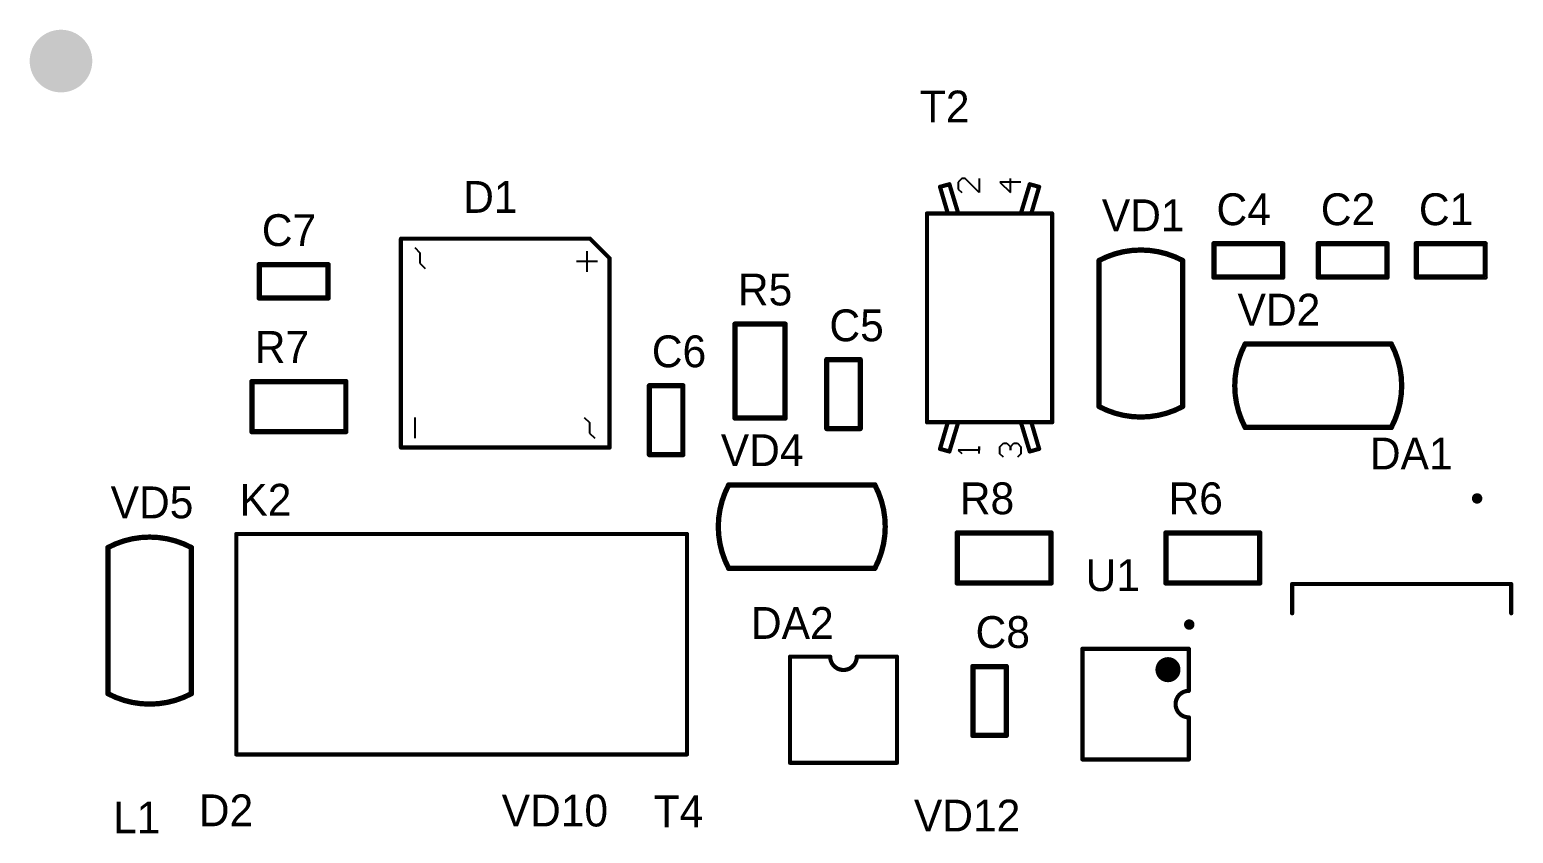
# Model space of a CAD drawing. Header units: millimetres. Extents: x -136 to 150, y -6 to 175.
# Drawn here: x -135.8 to 6.4, y 97.7 to 174.7 of the extents above; entities that cross this region are included whole.
import ezdxf

# ---------------------------------------------------------------- set-up
doc = ezdxf.new("R2010")
doc.units = ezdxf.units.MM
doc.layers.add('PadHoleLayer', color=156, linetype='Continuous')
doc.layers.add('TopOverlay', color=2, linetype='Continuous')

msp = doc.modelspace()

# ---------------------------------------------------------------- hatches: boundary and pattern name
at = {"layer": 'PadHoleLayer'}
h = msp.add_hatch(color=156, dxfattribs=at)
edge = h.paths.add_edge_path()
edge.add_arc((-132.75, 171.71), 3, 0, 360)

# ---------------------------------------------------------------- linework, layer by layer
at = {"layer": 'TopOverlay'}
for p, q in [((-46.42, 160.45), (-46.75, 160.11)), ((-46.75, 160.11), (-46.75, 159.45)), ((-46.75, 159.45), (-46.42, 159.11)), ((-46.08, 160.45), (-46.42, 160.45)), ((-44.75, 159.11), (-46.08, 160.45)), ((-44.75, 160.45), (-44.75, 159.11)), ((-40.75, 160.11), (-42.75, 160.11)), ((-42.75, 160.11), (-41.75, 159.11)), ((-41.75, 159.11), (-41.75, 160.45)), ((-98.85, 153.84), (-98.35, 153.34)), ((-98.35, 153.34), (-98.35, 152.34)), ((-98.35, 152.34), (-97.85, 151.84)), ((-81.34, 152.51), (-83.34, 152.51)), ((-82.34, 153.51), (-82.34, 151.51)), ((-98.83, 137.58), (-98.83, 135.58)), ((-82.59, 137.58), (-82.09, 137.08)), ((-82.09, 137.08), (-82.09, 136.08)), ((-82.09, 136.08), (-81.59, 135.58)), ((-42.75, 134.76), (-42.42, 135.1)), ((-42.42, 135.1), (-42.08, 135.1)), ((-42.08, 135.1), (-41.75, 134.76)), ((-41.75, 134.76), (-41.42, 135.1)), ((-41.42, 135.1), (-41.08, 135.1)), ((-41.08, 135.1), (-40.75, 134.76)), ((-44.75, 134.45), (-46.75, 134.45)), ((-46.75, 134.45), (-46.42, 134.11)), ((-44.75, 134.11), (-44.75, 134.78)), ((-44.75, 134.78), (-44.75, 134.45)), ((-42.75, 134.1), (-42.75, 134.76)), ((-42.42, 133.76), (-42.75, 134.1)), ((-41.75, 134.76), (-41.75, 134.43)), ((-41.75, 134.43), (-41.75, 134.76)), ((-40.75, 134.1), (-41.08, 133.76)), ((-40.75, 134.76), (-40.75, 134.1))]:
    msp.add_line(p, q, dxfattribs=at)
for points, const_width in [([(-48.5, 159.66), (-47.6, 159.91)], 0.4), ([(-48.5, 159.66), (-47.75, 157.11)], 0.4), ([(-47.6, 159.91), (-46.75, 157.11)], 0.4), ([(-40.75, 157.11), (-39.9, 159.91)], 0.4), ([(-39.9, 159.91), (-39, 159.66)], 0.4), ([(-39.75, 157.11), (-39, 159.66)], 0.4), ([(-49.75, 137.11), (-49.75, 157.11)], 0.4), ([(-49.75, 157.11), (-37.75, 157.11)], 0.4), ([(-37.75, 137.11), (-37.75, 157.11)], 0.4), ([(-100.17, 154.69), (-82.04, 154.69)], 0.4), ([(-100.17, 134.69), (-100.17, 154.69)], 0.4), ([(-82.04, 154.69), (-80.17, 152.82)], 0.4), ([(-22.25, 154.21), (-15.65, 154.21)], 0.508), ([(-22.25, 151.01), (-22.25, 154.21)], 0.508), ([(-15.65, 151.01), (-15.65, 154.21)], 0.508), ([(-12.25, 154.21), (-5.65, 154.21)], 0.508), ([(-12.25, 151.01), (-12.25, 154.21)], 0.508), ([(-5.65, 151.01), (-5.65, 154.21)], 0.508), ([(-2.85, 154.21), (3.75, 154.21)], 0.508), ([(-2.85, 151.01), (-2.85, 154.21)], 0.508), ([(3.75, 151.01), (3.75, 154.21)], 0.508), ([(-113.75, 152.21), (-107.15, 152.21)], 0.508), ([(-113.75, 149.01), (-113.75, 152.21)], 0.508), ([(-107.15, 149.01), (-107.15, 152.21)], 0.508), ([(-80.17, 134.69), (-80.17, 152.82)], 0.4), ([(-33.25, 138.61), (-33.25, 152.61)], 0.508), ([(-25.25, 138.61), (-25.25, 152.61)], 0.508), ([(-22.25, 151.01), (-15.65, 151.01)], 0.508), ([(-12.25, 151.01), (-5.65, 151.01)], 0.508), ([(-2.85, 151.01), (3.75, 151.01)], 0.508), ([(-113.75, 149.01), (-107.15, 149.01)], 0.508), ([(-68.15, 146.51), (-63.35, 146.51)], 0.508), ([(-68.15, 137.51), (-68.15, 146.51)], 0.508), ([(-63.35, 137.51), (-63.35, 146.51)], 0.508), ([(-19.25, 144.61), (-5.25, 144.61)], 0.508), ([(-59.35, 136.51), (-59.35, 143.11)], 0.508), ([(-59.35, 143.11), (-56.15, 143.11)], 0.508), ([(-56.15, 136.51), (-56.15, 143.11)], 0.508), ([(-114.45, 141.01), (-105.45, 141.01)], 0.508), ([(-114.45, 136.21), (-114.45, 141.01)], 0.508), ([(-105.45, 136.21), (-105.45, 141.01)], 0.508), ([(-76.35, 134.01), (-76.35, 140.61)], 0.508), ([(-76.35, 140.61), (-73.15, 140.61)], 0.508), ([(-73.15, 134.01), (-73.15, 140.61)], 0.508), ([(-68.15, 137.51), (-63.35, 137.51)], 0.508), ([(-59.35, 136.51), (-56.15, 136.51)], 0.508), ([(-49.75, 137.11), (-37.75, 137.11)], 0.4), ([(-48.5, 134.56), (-47.75, 137.11)], 0.4), ([(-47.6, 134.31), (-46.75, 137.11)], 0.4), ([(-40.75, 137.11), (-39.9, 134.31)], 0.4), ([(-39.75, 137.11), (-39, 134.56)], 0.4), ([(-19.25, 136.61), (-5.25, 136.61)], 0.508), ([(-114.45, 136.21), (-105.45, 136.21)], 0.508), ([(-100.17, 134.69), (-80.17, 134.69)], 0.4), ([(-76.35, 134.01), (-73.15, 134.01)], 0.508), ([(-48.5, 134.56), (-47.6, 134.31)], 0.4), ([(-39.9, 134.31), (-39, 134.56)], 0.4), ([(-68.75, 131.11), (-54.75, 131.11)], 0.508), ([(-115.95, 105.29), (-115.95, 126.41)], 0.4), ([(-115.95, 126.41), (-72.75, 126.41)], 0.4), ([(-72.75, 105.29), (-72.75, 126.41)], 0.4), ([(-46.85, 121.71), (-46.85, 126.51)], 0.508), ([(-46.85, 126.51), (-37.85, 126.51)], 0.508), ([(-37.85, 121.71), (-37.85, 126.51)], 0.508), ([(-26.85, 121.71), (-26.85, 126.51)], 0.508), ([(-26.85, 126.51), (-17.85, 126.51)], 0.508), ([(-17.85, 121.71), (-17.85, 126.51)], 0.508), ([(-128.25, 111.11), (-128.25, 125.11)], 0.508), ([(-120.25, 111.11), (-120.25, 125.11)], 0.508), ([(-68.75, 123.11), (-54.75, 123.11)], 0.508), ([(-46.85, 121.71), (-37.85, 121.71)], 0.508), ([(-26.85, 121.71), (-17.85, 121.71)], 0.508), ([(-14.75, 121.61), (6.25, 121.61)], 0.4), ([(-14.75, 118.81), (-14.75, 121.61)], 0.4), ([(6.25, 118.81), (6.25, 121.61)], 0.4), ([(-34.85, 104.81), (-34.85, 115.41)], 0.4), ([(-34.85, 115.41), (-24.65, 115.41)], 0.4), ([(-24.65, 111.38), (-24.65, 115.41)], 0.4), ([(-62.88, 104.49), (-62.88, 114.65)], 0.4), ([(-62.88, 114.65), (-59.02, 114.65)], 0.4), ([(-56.48, 114.65), (-52.62, 114.65)], 0.4), ([(-52.62, 104.49), (-52.62, 114.65)], 0.4), ([(-45.35, 107.11), (-45.35, 113.71)], 0.508), ([(-45.35, 113.71), (-42.15, 113.71)], 0.508), ([(-42.15, 107.11), (-42.15, 113.71)], 0.508), ([(-24.65, 104.81), (-24.65, 108.84)], 0.4), ([(-45.35, 107.11), (-42.15, 107.11)], 0.508), ([(-115.95, 105.29), (-72.75, 105.29)], 0.4), ([(-62.88, 104.49), (-52.62, 104.49)], 0.4), ([(-34.85, 104.81), (-24.65, 104.81)], 0.4)]:
    msp.add_lwpolyline(points, dxfattribs=dict(at, const_width=const_width))
for points, const_width in [([(-48.6, 159.66, 1), (-48.4, 159.66, 1)], 0.2), ([(-48.6, 159.66, 1), (-48.4, 159.66, 1)], 0.2), ([(-47.7, 159.91, 1), (-47.5, 159.91, 1)], 0.2), ([(-47.7, 159.91, 1), (-47.5, 159.91, 1)], 0.2), ([(-40, 159.91, 1), (-39.8, 159.91, 1)], 0.2), ([(-40, 159.91, 1), (-39.8, 159.91, 1)], 0.2), ([(-39.1, 159.66, 1), (-38.9, 159.66, 1)], 0.2), ([(-39.1, 159.66, 1), (-38.9, 159.66, 1)], 0.2), ([(-49.85, 157.11, 1), (-49.65, 157.11, 1)], 0.2), ([(-49.85, 157.11, 1), (-49.65, 157.11, 1)], 0.2), ([(-47.85, 157.11, 1), (-47.65, 157.11, 1)], 0.2), ([(-46.85, 157.11, 1), (-46.65, 157.11, 1)], 0.2), ([(-40.85, 157.11, 1), (-40.65, 157.11, 1)], 0.2), ([(-39.85, 157.11, 1), (-39.65, 157.11, 1)], 0.2), ([(-37.85, 157.11, 1), (-37.65, 157.11, 1)], 0.2), ([(-37.85, 157.11, 1), (-37.65, 157.11, 1)], 0.2), ([(-100.27, 154.69, 1), (-100.07, 154.69, 1)], 0.2), ([(-100.27, 154.69, 1), (-100.07, 154.69, 1)], 0.2), ([(-82.14, 154.69, 1), (-81.94, 154.69, 1)], 0.2), ([(-82.14, 154.69, 1), (-81.94, 154.69, 1)], 0.2), ([(-22.38, 154.21, 1), (-22.12, 154.21, 1)], 0.254), ([(-22.38, 154.21, 1), (-22.12, 154.21, 1)], 0.254), ([(-15.78, 154.21, 1), (-15.52, 154.21, 1)], 0.254), ([(-15.78, 154.21, 1), (-15.52, 154.21, 1)], 0.254), ([(-12.38, 154.21, 1), (-12.12, 154.21, 1)], 0.254), ([(-12.38, 154.21, 1), (-12.12, 154.21, 1)], 0.254), ([(-5.78, 154.21, 1), (-5.52, 154.21, 1)], 0.254), ([(-5.78, 154.21, 1), (-5.52, 154.21, 1)], 0.254), ([(-2.98, 154.21, 1), (-2.72, 154.21, 1)], 0.254), ([(-2.98, 154.21, 1), (-2.72, 154.21, 1)], 0.254), ([(3.62, 154.21, 1), (3.88, 154.21, 1)], 0.254), ([(3.62, 154.21, 1), (3.88, 154.21, 1)], 0.254), ([(-113.88, 152.21, 1), (-113.62, 152.21, 1)], 0.254), ([(-113.88, 152.21, 1), (-113.62, 152.21, 1)], 0.254), ([(-107.28, 152.21, 1), (-107.02, 152.21, 1)], 0.254), ([(-107.28, 152.21, 1), (-107.02, 152.21, 1)], 0.254), ([(-80.27, 152.82, 1), (-80.07, 152.82, 1)], 0.2), ([(-80.27, 152.82, 1), (-80.07, 152.82, 1)], 0.2), ([(-33.38, 152.61, 1), (-33.12, 152.61, 1)], 0.254), ([(-33.38, 152.61, 1), (-33.12, 152.61, 1)], 0.254), ([(-25.38, 152.61, 1), (-25.12, 152.61, 1)], 0.254), ([(-25.38, 152.61, 1), (-25.12, 152.61, 1)], 0.254), ([(-22.38, 151.01, 1), (-22.12, 151.01, 1)], 0.254), ([(-22.38, 151.01, 1), (-22.12, 151.01, 1)], 0.254), ([(-15.78, 151.01, 1), (-15.52, 151.01, 1)], 0.254), ([(-15.78, 151.01, 1), (-15.52, 151.01, 1)], 0.254), ([(-12.38, 151.01, 1), (-12.12, 151.01, 1)], 0.254), ([(-12.38, 151.01, 1), (-12.12, 151.01, 1)], 0.254), ([(-5.78, 151.01, 1), (-5.52, 151.01, 1)], 0.254), ([(-5.78, 151.01, 1), (-5.52, 151.01, 1)], 0.254), ([(-2.98, 151.01, 1), (-2.72, 151.01, 1)], 0.254), ([(-2.98, 151.01, 1), (-2.72, 151.01, 1)], 0.254), ([(3.62, 151.01, 1), (3.88, 151.01, 1)], 0.254), ([(3.62, 151.01, 1), (3.88, 151.01, 1)], 0.254), ([(-113.88, 149.01, 1), (-113.62, 149.01, 1)], 0.254), ([(-113.88, 149.01, 1), (-113.62, 149.01, 1)], 0.254), ([(-107.28, 149.01, 1), (-107.02, 149.01, 1)], 0.254), ([(-107.28, 149.01, 1), (-107.02, 149.01, 1)], 0.254), ([(-68.28, 146.51, 1), (-68.02, 146.51, 1)], 0.254), ([(-68.28, 146.51, 1), (-68.02, 146.51, 1)], 0.254), ([(-63.48, 146.51, 1), (-63.22, 146.51, 1)], 0.254), ([(-63.48, 146.51, 1), (-63.22, 146.51, 1)], 0.254), ([(-19.38, 144.61, 1), (-19.12, 144.61, 1)], 0.254), ([(-19.38, 144.61, 1), (-19.12, 144.61, 1)], 0.254), ([(-5.38, 144.61, 1), (-5.12, 144.61, 1)], 0.254), ([(-5.38, 144.61, 1), (-5.12, 144.61, 1)], 0.254), ([(-59.48, 143.11, 1), (-59.22, 143.11, 1)], 0.254), ([(-59.48, 143.11, 1), (-59.22, 143.11, 1)], 0.254), ([(-56.28, 143.11, 1), (-56.02, 143.11, 1)], 0.254), ([(-56.28, 143.11, 1), (-56.02, 143.11, 1)], 0.254), ([(-114.58, 141.01, 1), (-114.32, 141.01, 1)], 0.254), ([(-114.58, 141.01, 1), (-114.32, 141.01, 1)], 0.254), ([(-105.58, 141.01, 1), (-105.32, 141.01, 1)], 0.254), ([(-105.58, 141.01, 1), (-105.32, 141.01, 1)], 0.254), ([(-76.48, 140.61, 1), (-76.22, 140.61, 1)], 0.254), ([(-76.48, 140.61, 1), (-76.22, 140.61, 1)], 0.254), ([(-73.28, 140.61, 1), (-73.02, 140.61, 1)], 0.254), ([(-73.28, 140.61, 1), (-73.02, 140.61, 1)], 0.254), ([(-33.38, 138.61, 1), (-33.12, 138.61, 1)], 0.254), ([(-33.38, 138.61, 1), (-33.12, 138.61, 1)], 0.254), ([(-25.38, 138.61, 1), (-25.12, 138.61, 1)], 0.254), ([(-25.38, 138.61, 1), (-25.12, 138.61, 1)], 0.254), ([(-68.28, 137.51, 1), (-68.02, 137.51, 1)], 0.254), ([(-68.28, 137.51, 1), (-68.02, 137.51, 1)], 0.254), ([(-63.48, 137.51, 1), (-63.22, 137.51, 1)], 0.254), ([(-63.48, 137.51, 1), (-63.22, 137.51, 1)], 0.254), ([(-59.48, 136.51, 1), (-59.22, 136.51, 1)], 0.254), ([(-59.48, 136.51, 1), (-59.22, 136.51, 1)], 0.254), ([(-56.28, 136.51, 1), (-56.02, 136.51, 1)], 0.254), ([(-56.28, 136.51, 1), (-56.02, 136.51, 1)], 0.254), ([(-49.85, 137.11, 1), (-49.65, 137.11, 1)], 0.2), ([(-49.85, 137.11, 1), (-49.65, 137.11, 1)], 0.2), ([(-47.85, 137.11, 1), (-47.65, 137.11, 1)], 0.2), ([(-46.85, 137.11, 1), (-46.65, 137.11, 1)], 0.2), ([(-40.85, 137.11, 1), (-40.65, 137.11, 1)], 0.2), ([(-39.85, 137.11, 1), (-39.65, 137.11, 1)], 0.2), ([(-37.85, 137.11, 1), (-37.65, 137.11, 1)], 0.2), ([(-37.85, 137.11, 1), (-37.65, 137.11, 1)], 0.2), ([(-19.38, 136.61, 1), (-19.12, 136.61, 1)], 0.254), ([(-19.38, 136.61, 1), (-19.12, 136.61, 1)], 0.254), ([(-5.38, 136.61, 1), (-5.12, 136.61, 1)], 0.254), ([(-5.38, 136.61, 1), (-5.12, 136.61, 1)], 0.254), ([(-114.58, 136.21, 1), (-114.32, 136.21, 1)], 0.254), ([(-114.58, 136.21, 1), (-114.32, 136.21, 1)], 0.254), ([(-105.58, 136.21, 1), (-105.32, 136.21, 1)], 0.254), ([(-105.58, 136.21, 1), (-105.32, 136.21, 1)], 0.254), ([(-100.27, 134.69, 1), (-100.07, 134.69, 1)], 0.2), ([(-100.27, 134.69, 1), (-100.07, 134.69, 1)], 0.2), ([(-80.27, 134.69, 1), (-80.07, 134.69, 1)], 0.2), ([(-80.27, 134.69, 1), (-80.07, 134.69, 1)], 0.2), ([(-76.48, 134.01, 1), (-76.22, 134.01, 1)], 0.254), ([(-76.48, 134.01, 1), (-76.22, 134.01, 1)], 0.254), ([(-73.28, 134.01, 1), (-73.02, 134.01, 1)], 0.254), ([(-73.28, 134.01, 1), (-73.02, 134.01, 1)], 0.254), ([(-48.6, 134.56, 1), (-48.4, 134.56, 1)], 0.2), ([(-48.6, 134.56, 1), (-48.4, 134.56, 1)], 0.2), ([(-47.7, 134.31, 1), (-47.5, 134.31, 1)], 0.2), ([(-47.7, 134.31, 1), (-47.5, 134.31, 1)], 0.2), ([(-40, 134.31, 1), (-39.8, 134.31, 1)], 0.2), ([(-40, 134.31, 1), (-39.8, 134.31, 1)], 0.2), ([(-39.1, 134.56, 1), (-38.9, 134.56, 1)], 0.2), ([(-39.1, 134.56, 1), (-38.9, 134.56, 1)], 0.2), ([(-68.88, 131.11, 1), (-68.62, 131.11, 1)], 0.254), ([(-68.88, 131.11, 1), (-68.62, 131.11, 1)], 0.254), ([(-54.88, 131.11, 1), (-54.62, 131.11, 1)], 0.254), ([(-54.88, 131.11, 1), (-54.62, 131.11, 1)], 0.254), ([(3.23, 129.81, 1), (2.73, 129.81, 1)], 0.5), ([(2.6, 129.81, 1), (2.85, 129.81, 1)], 0.25), ([(3.1, 129.81, 1), (3.35, 129.81, 1)], 0.25), ([(-116.05, 126.41, 1), (-115.85, 126.41, 1)], 0.2), ([(-116.05, 126.41, 1), (-115.85, 126.41, 1)], 0.2), ([(-72.85, 126.41, 1), (-72.65, 126.41, 1)], 0.2), ([(-72.85, 126.41, 1), (-72.65, 126.41, 1)], 0.2), ([(-46.98, 126.51, 1), (-46.72, 126.51, 1)], 0.254), ([(-46.98, 126.51, 1), (-46.72, 126.51, 1)], 0.254), ([(-37.98, 126.51, 1), (-37.72, 126.51, 1)], 0.254), ([(-37.98, 126.51, 1), (-37.72, 126.51, 1)], 0.254), ([(-26.98, 126.51, 1), (-26.72, 126.51, 1)], 0.254), ([(-26.98, 126.51, 1), (-26.72, 126.51, 1)], 0.254), ([(-17.98, 126.51, 1), (-17.72, 126.51, 1)], 0.254), ([(-17.98, 126.51, 1), (-17.72, 126.51, 1)], 0.254), ([(-128.38, 125.11, 1), (-128.12, 125.11, 1)], 0.254), ([(-128.38, 125.11, 1), (-128.12, 125.11, 1)], 0.254), ([(-120.38, 125.11, 1), (-120.12, 125.11, 1)], 0.254), ([(-120.38, 125.11, 1), (-120.12, 125.11, 1)], 0.254), ([(-68.88, 123.11, 1), (-68.62, 123.11, 1)], 0.254), ([(-68.88, 123.11, 1), (-68.62, 123.11, 1)], 0.254), ([(-54.88, 123.11, 1), (-54.62, 123.11, 1)], 0.254), ([(-54.88, 123.11, 1), (-54.62, 123.11, 1)], 0.254), ([(-46.98, 121.71, 1), (-46.72, 121.71, 1)], 0.254), ([(-46.98, 121.71, 1), (-46.72, 121.71, 1)], 0.254), ([(-37.98, 121.71, 1), (-37.72, 121.71, 1)], 0.254), ([(-37.98, 121.71, 1), (-37.72, 121.71, 1)], 0.254), ([(-26.98, 121.71, 1), (-26.72, 121.71, 1)], 0.254), ([(-26.98, 121.71, 1), (-26.72, 121.71, 1)], 0.254), ([(-17.98, 121.71, 1), (-17.72, 121.71, 1)], 0.254), ([(-17.98, 121.71, 1), (-17.72, 121.71, 1)], 0.254), ([(-14.85, 121.61, 1), (-14.65, 121.61, 1)], 0.2), ([(-14.85, 121.61, 1), (-14.65, 121.61, 1)], 0.2), ([(6.15, 121.61, 1), (6.35, 121.61, 1)], 0.2), ([(6.15, 121.61, 1), (6.35, 121.61, 1)], 0.2), ([(-24.36, 117.73, 1), (-24.86, 117.73, 1)], 0.5), ([(-14.85, 118.81, 1), (-14.65, 118.81, 1)], 0.2), ([(6.15, 118.81, 1), (6.35, 118.81, 1)], 0.2), ([(-24.99, 117.73, 1), (-24.74, 117.73, 1)], 0.25), ([(-24.49, 117.73, 1), (-24.24, 117.73, 1)], 0.25), ([(-34.95, 115.41, 1), (-34.75, 115.41, 1)], 0.2), ([(-34.95, 115.41, 1), (-34.75, 115.41, 1)], 0.2), ([(-24.75, 115.41, 1), (-24.55, 115.41, 1)], 0.2), ([(-24.75, 115.41, 1), (-24.55, 115.41, 1)], 0.2), ([(-62.98, 114.65, 1), (-62.78, 114.65, 1)], 0.2), ([(-62.98, 114.65, 1), (-62.78, 114.65, 1)], 0.2), ([(-59.12, 114.65, 1), (-58.92, 114.65, 1)], 0.2), ([(-59.12, 114.65, 1), (-58.92, 114.65, 1)], 0.2), ([(-56.58, 114.65, 1), (-56.38, 114.65, 1)], 0.2), ([(-56.58, 114.65, 1), (-56.38, 114.65, 1)], 0.2), ([(-52.72, 114.65, 1), (-52.52, 114.65, 1)], 0.2), ([(-52.72, 114.65, 1), (-52.52, 114.65, 1)], 0.2), ([(-45.48, 113.71, 1), (-45.22, 113.71, 1)], 0.254), ([(-45.48, 113.71, 1), (-45.22, 113.71, 1)], 0.254), ([(-42.28, 113.71, 1), (-42.02, 113.71, 1)], 0.254), ([(-42.28, 113.71, 1), (-42.02, 113.71, 1)], 0.254), ([(-26.05, 113.41, 1), (-27.25, 113.41, 1)], 1.2), ([(-27.55, 113.41, 1), (-26.95, 113.41, 1)], 0.6), ([(-26.35, 113.41, 1), (-25.75, 113.41, 1)], 0.6), ([(-128.38, 111.11, 1), (-128.12, 111.11, 1)], 0.254), ([(-128.38, 111.11, 1), (-128.12, 111.11, 1)], 0.254), ([(-120.38, 111.11, 1), (-120.12, 111.11, 1)], 0.254), ([(-120.38, 111.11, 1), (-120.12, 111.11, 1)], 0.254), ([(-24.75, 111.38, 1), (-24.55, 111.38, 1)], 0.2), ([(-24.75, 111.38, 1), (-24.55, 111.38, 1)], 0.2), ([(-24.75, 108.84, 1), (-24.55, 108.84, 1)], 0.2), ([(-24.75, 108.84, 1), (-24.55, 108.84, 1)], 0.2), ([(-45.48, 107.11, 1), (-45.22, 107.11, 1)], 0.254), ([(-45.48, 107.11, 1), (-45.22, 107.11, 1)], 0.254), ([(-42.28, 107.11, 1), (-42.02, 107.11, 1)], 0.254), ([(-42.28, 107.11, 1), (-42.02, 107.11, 1)], 0.254), ([(-116.05, 105.29, 1), (-115.85, 105.29, 1)], 0.2), ([(-116.05, 105.29, 1), (-115.85, 105.29, 1)], 0.2), ([(-72.85, 105.29, 1), (-72.65, 105.29, 1)], 0.2), ([(-72.85, 105.29, 1), (-72.65, 105.29, 1)], 0.2), ([(-62.98, 104.49, 1), (-62.78, 104.49, 1)], 0.2), ([(-62.98, 104.49, 1), (-62.78, 104.49, 1)], 0.2), ([(-52.72, 104.49, 1), (-52.52, 104.49, 1)], 0.2), ([(-52.72, 104.49, 1), (-52.52, 104.49, 1)], 0.2), ([(-34.95, 104.81, 1), (-34.75, 104.81, 1)], 0.2), ([(-34.95, 104.81, 1), (-34.75, 104.81, 1)], 0.2), ([(-24.75, 104.81, 1), (-24.55, 104.81, 1)], 0.2), ([(-24.75, 104.81, 1), (-24.55, 104.81, 1)], 0.2)]:
    msp.add_lwpolyline(points, format="xyb", close=True, dxfattribs=dict(at, const_width=const_width))
for points, const_width in [([(-33.25, 152.61, -0.249999), (-25.25, 152.61)], 0.508), ([(-19.25, 136.61, -0.249999), (-19.25, 144.61)], 0.508), ([(-5.25, 144.61, -0.249999), (-5.25, 136.61)], 0.508), ([(-25.25, 138.61, -0.249999), (-33.25, 138.61)], 0.508), ([(-68.75, 123.11, -0.249999), (-68.75, 131.11)], 0.508), ([(-54.75, 131.11, -0.249999), (-54.75, 123.11)], 0.508), ([(-128.25, 125.11, -0.249999), (-120.25, 125.11)], 0.508), ([(-56.48, 114.65, -1), (-59.02, 114.65)], 0.4), ([(-120.25, 111.11, -0.249999), (-128.25, 111.11)], 0.508), ([(-24.65, 108.84, -1), (-24.65, 111.38)], 0.4)]:
    msp.add_lwpolyline(points, format="xyb", dxfattribs=dict(at, const_width=const_width))

# ---------------------------------------------------------------- texts
for s, p in [('T2', (-50.43, 165.83)), ('D1', (-94.2, 157.17)), ('VD1', (-32.99, 155.41)), ('C4', (-22, 155.99)), ('C2', (-12, 155.99)), ('C1', (-2.6, 155.99)), ('C7', (-113.5, 153.99)), ('R5', (-67.87, 148.3)), ('VD2', (-19.98, 146.37)), ('C5', (-59.1, 144.87)), ('R7', (-114.18, 142.8)), ('C6', (-76.12, 142.38)), ('VD4', (-69.51, 132.91)), ('DA1', (-7.3, 132.59)), ('VD5', (-127.99, 127.91)), ('K2', (-115.65, 128.16)), ('R8', (-46.6, 128.3)), ('R6', (-26.6, 128.3)), ('U1', (-34.55, 120.94)), ('DA2', (-66.62, 116.36)), ('C8', (-45.09, 115.49)), ('D2', (-119.54, 98.41)), ('VD10', (-90.51, 98.39)), ('T4', (-75.95, 98.32)), ('VD12', (-51, 97.91)), ('L1', (-127.76, 97.73))]:
    msp.add_text(s, height=3.048, dxfattribs=at).set_placement(p)

doc.saveas('drawing.dxf')
